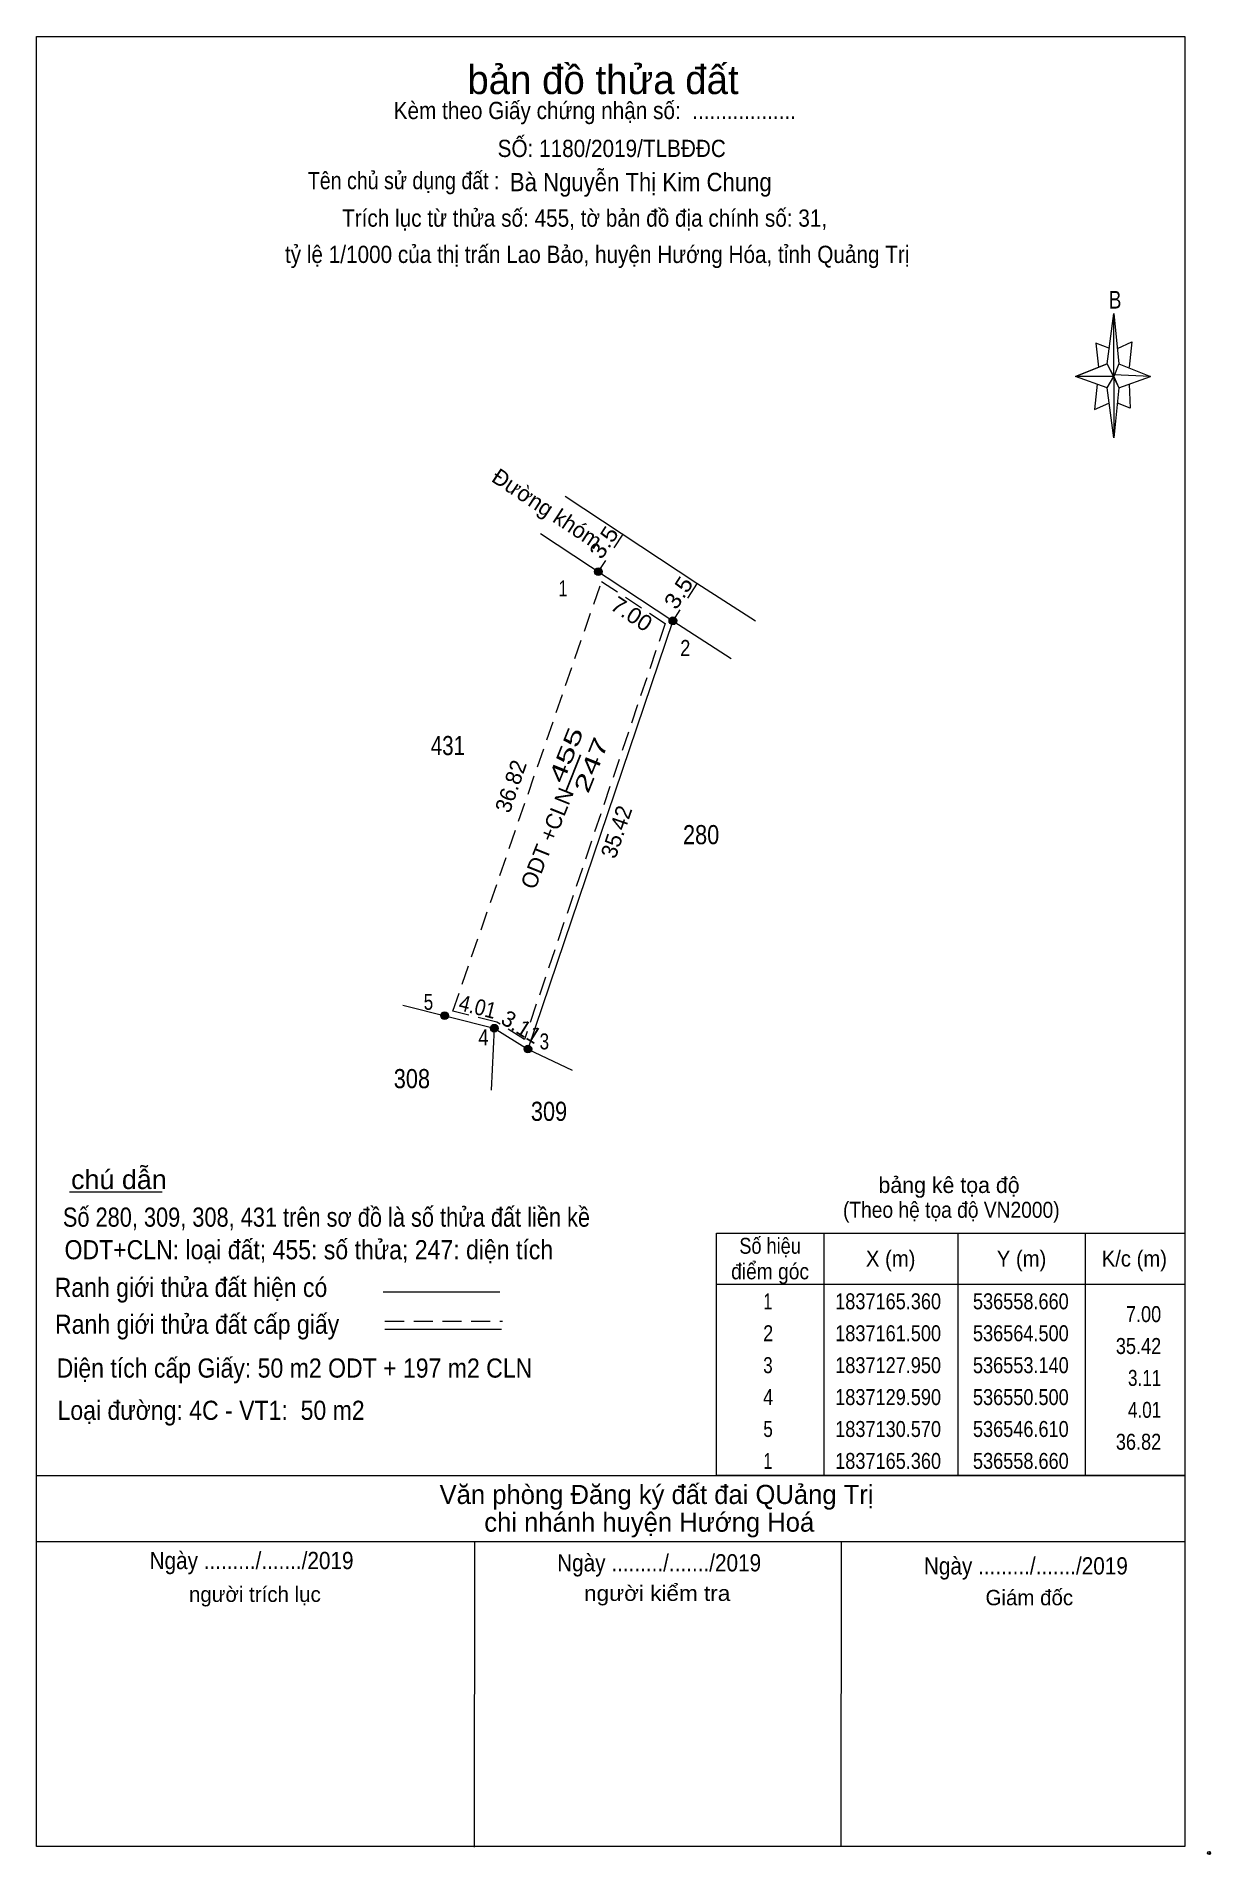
# Model space of a CAD drawing. Header units: metres. Extents: x 536515 to 536607, y 1837065 to 1837207.
import ezdxf
from ezdxf.enums import TextEntityAlignment as Align

# ---------------------------------------------------------------- set-up
doc = ezdxf.new("R2010")
doc.units = ezdxf.units.M
doc.header["$LTSCALE"] = 0.5
doc.header["$PDMODE"] = 32
doc.header["$PDSIZE"] = 0.25
doc.linetypes.add('MEDIUM_DASHED', pattern=[4.5, 3, -1.5])
for name, color, linetype, lineweight in [('10', 7, 'Continuous', 13), ('13', 7, 'Continuous', 25), ('17', 7, 'Continuous', 13), ('21', 7, 'Continuous', 13), ('23', 7, 'Continuous', 13), ('28', 7, 'Continuous', 13), ('6', 7, 'Continuous', 13), ('63', 7, 'Continuous', 13)]:
    doc.layers.add(name, color=color, linetype=linetype, lineweight=lineweight)

msp = doc.modelspace()

# ---------------------------------------------------------------- hatches: boundary and pattern name
at = {"layer": '63'}
for points in [[(536558.96, 1837165.36, 1), (536558.36, 1837165.36, 1)], [(536564.8, 1837161.5, 1), (536564.2, 1837161.5, 1)], [(536546.91, 1837130.57, 1), (536546.31, 1837130.57, 1)], [(536550.8, 1837129.59, 1), (536550.2, 1837129.59, 1)], [(536553.44, 1837127.95, 1), (536552.84, 1837127.95, 1)]]:
    msp.add_hatch(color=256, dxfattribs=at).paths.add_polyline_path(points)

# ---------------------------------------------------------------- linework, layer by layer
at = {"layer": '10'}
for p, q in [((536554.14, 1837168.34), (536564.5, 1837161.5)), ((536564.5, 1837161.5), (536553.14, 1837127.95)), ((536564.5, 1837161.5), (536569.08, 1837158.55)), ((536543.33, 1837131.39), (536550.5, 1837129.59)), ((536550.5, 1837129.59), (536550.25, 1837124.74)), ((536550.5, 1837129.59), (536553.14, 1837127.95)), ((536553.14, 1837127.95), (536556.61, 1837126.31))]:
    msp.add_line(p, q, dxfattribs=at)
msp.add_lwpolyline([(536556.07, 1837171.26), (536566.39, 1837164.45), (536570.98, 1837161.49)], dxfattribs=at)
at = {"layer": '10', "linetype": 'MEDIUM_DASHED'}
msp.add_lwpolyline([(536558.92, 1837164.59), (536563.9, 1837161.3), (536552.87, 1837128.71), (536550.7, 1837130.06), (536547.26, 1837130.92)], close=True, dxfattribs=at)
at = {"layer": '13'}
msp.add_line((536556.14, 1837148.17), (536557.27, 1837151), dxfattribs=at)
at = {"layer": '17'}
for p, q in [((536517.23, 1837116.78), (536524.47, 1837116.78)), ((536548.96, 1837065.44), (536548.98, 1837089.38)), ((536577.7, 1837065.51), (536577.72, 1837089.42))]:
    msp.add_line(p, q, dxfattribs=at)
at = {"layer": '21'}
for p, q in [((536598.54, 1837181.64), (536599.06, 1837185.56)), ((536599.46, 1837181.64), (536601.94, 1837180.64)), ((536598.54, 1837179.76), (536596.06, 1837180.64)), ((536600.26, 1837180.04), (536600.34, 1837178.16)), ((536599.46, 1837179.76), (536599.06, 1837175.84)), ((536600.34, 1837178.16), (536599.34, 1837178.56))]:
    msp.add_line(p, q, dxfattribs=at)
for points in [[(536599.06, 1837185.56), (536599.46, 1837181.64), (536599.06, 1837180.64)], [(536599.06, 1837180.64), (536596.06, 1837180.64), (536598.54, 1837181.64), (536599.46, 1837179.76), (536601.94, 1837180.64), (536599.06, 1837180.76)], [(536599.06, 1837180.64), (536599.06, 1837175.84), (536598.54, 1837179.76)]]:
    msp.add_lwpolyline(points, close=True, dxfattribs=at)
for points in [[(536598.74, 1837182.84), (536597.66, 1837183.24), (536597.86, 1837181.36)], [(536599.34, 1837182.84), (536600.46, 1837183.36), (536600.26, 1837181.36)], [(536599.06, 1837180.64), (536598.54, 1837181.64), (536596.06, 1837180.64)], [(536597.74, 1837180.04), (536597.54, 1837178.04), (536598.66, 1837178.56)], [(536599.06, 1837180.64), (536599.46, 1837179.76), (536601.94, 1837180.64)]]:
    msp.add_lwpolyline(points, dxfattribs=at)
at = {"layer": '23'}
msp.add_line((536564.5, 1837161.5), (536569.08, 1837158.55), dxfattribs=at)
at = {"layer": '28'}
msp.add_lwpolyline([(536514.62, 1837207.28), (536604.62, 1837207.28), (536604.62, 1837065.48), (536514.62, 1837065.48)], close=True, dxfattribs=at)
msp.add_lwpolyline([(536514.62, 1837207.28), (536604.62, 1837207.28), (536604.62, 1837065.48), (536514.62, 1837065.48)], close=True, dxfattribs=at)
at = {"layer": '6'}
for p, q in [((536541.8, 1837108.94), (536550.94, 1837108.94)), ((536541.94, 1837106.01), (536551.08, 1837106.01)), ((536514.62, 1837094.54), (536604.62, 1837094.54)), ((536514.62, 1837089.38), (536604.62, 1837089.38))]:
    msp.add_line(p, q, dxfattribs=at)
at = {"layer": '6', "linetype": 'MEDIUM_DASHED'}
msp.add_line((536541.94, 1837106.63), (536551.14, 1837106.63), dxfattribs=at)
at = {"layer": '6'}
msp.add_point((536606.52, 1837064.98), dxfattribs=at)
at = {"layer": '63'}
for p, q in [((536560.59, 1837168.28), (536559.88, 1837167.21)), ((536559.23, 1837166.22), (536558.66, 1837165.36)), ((536566.4, 1837164.45), (536565.64, 1837163.27)), ((536565.06, 1837162.37), (536564.5, 1837161.5)), ((536604.62, 1837133.08), (536604.62, 1837093.2)), ((536576.32, 1837113.54), (536576.32, 1837094.54)), ((536586.82, 1837113.54), (536586.82, 1837094.54)), ((536596.82, 1837113.54), (536596.82, 1837094.54)), ((536567.92, 1837109.54), (536604.62, 1837109.54))]:
    msp.add_line(p, q, dxfattribs=at)
msp.add_lwpolyline([(536567.92, 1837113.54), (536604.62, 1837113.54), (536604.62, 1837094.54), (536567.92, 1837094.54)], close=True, dxfattribs=at)
for centre in [(536558.66, 1837165.36), (536564.5, 1837161.5), (536546.61, 1837130.57), (536550.5, 1837129.59), (536553.14, 1837127.95)]:
    msp.add_circle(centre, 0.3, dxfattribs=at)

# ---------------------------------------------------------------- texts
at = {"layer": '13', "width": 1.6}
for s, p in [('455', (536556.7072, 1837150.7679)), ('247', (536558.6872, 1837149.9779))]:
    msp.add_text(s, height=1.25, rotation=68.199, dxfattribs=at).set_placement(p, align=Align.CENTER)
at = {"layer": '13'}
msp.add_text('ODT +CLN', height=1.25, rotation=68.199, dxfattribs=at).set_placement((536556.7764, 1837148.091), align=Align.RIGHT)
at = {"layer": '17'}
for s, width, p in [('431', 0.8, (536546.87, 1837150.98)), ('280', 0.85, (536566.715, 1837144)), ('308', 0.85, (536544.05, 1837124.89)), ('309', 0.85, (536554.795, 1837122.33))]:
    msp.add_text(s, height=1.5, dxfattribs=dict(at, width=width)).set_placement(p, align=Align.CENTER)
at = {"layer": '21', "width": 0.8}
msp.add_text('B', height=1.378, dxfattribs=at).set_placement((536599.16, 1837185.96), align=Align.CENTER)
at = {"layer": '28'}
for s, height, p in [('bản đồ thửa đất', 2.25, (536559.025, 1837202.76)), ('bản đồ thửa đất', 2.25, (536559.025, 1837202.76)), ('bảng kê tọa độ', 1.25, (536586.145, 1837116.68))]:
    msp.add_text(s, height=height, dxfattribs=at).set_placement(p, align=Align.CENTER)
for s, height, width, p in [('Kèm theo Giấy chứng nhận số:  ..................', 1.35, 0.9, (536558.385, 1837200.8)), ('SỐ: 1180/2019/TLBĐĐC', 1.35, 0.9, (536559.71, 1837197.83)), ('Tên chủ sử dụng đất :', 1.35, 0.85, (536543.405, 1837195.31)), ('Trích lục từ thửa số: 455, tờ bản đồ địa chính số: 31, ', 1.35, 0.9, (536557.81, 1837192.37)), (' tỷ lệ 1/1000 của thị trấn Lao Bảo, huyện Hướng Hóa, tỉnh Quảng Trị', 1.35, 0.9, (536558.345, 1837189.53)), ('(Theo hệ tọa độ VN2000)', 1.25, 0.9, (536586.32, 1837114.74))]:
    msp.add_text(s, height=height, dxfattribs=dict(at, width=width)).set_placement(p, align=Align.CENTER)
at = {"layer": '28', "width": 0.9}
msp.add_text('Bà Nguyễn Thị Kim Chung', height=1.44, dxfattribs=at).set_placement((536551.73, 1837195.15))
at = {"layer": '6'}
for s, height, width, p in [('chú dẫn', 1.5, 1.05, (536521.09, 1837116.99)), ('Ranh giới thửa đất hiện có ', 1.5, 0.9, (536526.99, 1837108.54)), ('Ranh giới thửa đất cấp giấy', 1.5, 0.9, (536527.22, 1837105.65)), ('Ngày ........./......./2019', 1.35, 0.9, (536531.485, 1837087.22)), ('Ngày ........./......./2019', 1.35, 0.9, (536563.425, 1837087.04)), ('Ngày ........./......./2019', 1.35, 0.9, (536592.165, 1837086.8)), ('người kiểm tra', 1.2, 1.1, (536563.27, 1837084.73))]:
    msp.add_text(s, height=height, dxfattribs=dict(at, width=width)).set_placement(p, align=Align.CENTER)
for s, width, p in [('Số 280, 309, 308, 431 trên sơ đồ là số thửa đất liền kề', 0.85, (536516.7, 1837114.04)), ('ODT+CLN: loại đất; 455: số thửa; 247: diện tích', 0.9, (536516.83, 1837111.49)), ('Diện tích cấp Giấy: 50 m2 ODT + 197 m2 CLN', 0.9, (536516.21, 1837102.22)), ('Loại đường: 4C - VT1:  50 m2', 0.9, (536516.28, 1837098.91))]:
    msp.add_text(s, height=1.5, dxfattribs=dict(at, width=width)).set_placement(p)
for s, height, p in [(' Văn phòng Đăng ký đất đai QUảng Trị', 1.5, (536562.945, 1837092.32)), ('chi nhánh huyện Hướng Hoá', 1.5, (536562.65, 1837090.15)), ('người trích lục', 1.2, (536531.745, 1837084.65)), ('Giám đốc', 1.2, (536592.435, 1837084.39))]:
    msp.add_text(s, height=height, dxfattribs=at).set_placement(p, align=Align.CENTER)
at = {"layer": '63'}
for s, rotation, p in [('Đường khóm', 326.537, (536554.3004, 1837169.7654)), ('36.82', 70.896, (536552.3934, 1837148.3354)), ('35.42', 71.294, (536560.67, 1837144.7696)), ('3.11', 328.151, (536552.3002, 1837129.1629))]:
    msp.add_text(s, height=1.25, rotation=rotation, dxfattribs=at).set_placement(p, align=Align.CENTER)
for s, rotation, width, p in [('3.5', 56.537, 1.1, (536559.617, 1837167.3004)), ('3.5', 57.216, 1.1, (536565.4649, 1837163.3666)), ('7.00', 326.537, 1.05, (536560.9254, 1837161.5184)), ('4.01', 345.86, 0.9, (536549.0573, 1837130.6654))]:
    msp.add_text(s, height=1.25, rotation=rotation, dxfattribs=dict(at, width=width)).set_placement(p, align=Align.CENTER)
for s, width, p in [(' 1', 0.75, (536556.24, 1837163.42)), (' 2', 0.85, (536565.87, 1837158.75)), (' 5', 0.8, (536545.72, 1837131.03)), (' 4', 0.85, (536550.05, 1837128.25)), (' 3', 0.8, (536554.8, 1837127.93)), ('7.00', 0.85, (536602.77, 1837106.57)), ('35.42', 0.85, (536602.77, 1837104.07)), ('3.11', 0.8, (536602.77, 1837101.57)), ('4.01', 0.8, (536602.77, 1837099.07)), ('36.82', 0.85, (536602.77, 1837096.57))]:
    msp.add_text(s, height=1.25, dxfattribs=dict(at, width=width)).set_placement(p, align=Align.RIGHT)
for s, width, p in [('Số hiệu', 0.85, (536572.12, 1837111.92)), ('X (m)', 0.95, (536581.57, 1837110.92)), ('Y (m)', 0.95, (536591.825, 1837110.92)), ('K/c (m)', 0.95, (536600.665, 1837110.92)), ('điểm góc', 0.9, (536572.12, 1837109.92)), (' 1', 0.75, (536571.77, 1837107.57)), ('1837165.360', 0.85, (536581.37, 1837107.57)), ('536558.660', 0.85, (536591.77, 1837107.57)), (' 2', 0.85, (536571.775, 1837105.07)), ('1837161.500', 0.85, (536581.37, 1837105.07)), ('536564.500', 0.85, (536591.77, 1837105.07)), (' 3', 0.8, (536571.765, 1837102.57)), ('1837127.950', 0.85, (536581.37, 1837102.57)), ('536553.140', 0.85, (536591.77, 1837102.57)), (' 4', 0.85, (536571.77, 1837100.07)), ('1837129.590', 0.85, (536581.37, 1837100.07)), ('536550.500', 0.85, (536591.77, 1837100.07)), (' 5', 0.8, (536571.775, 1837097.57)), ('1837130.570', 0.85, (536581.37, 1837097.57)), ('536546.610', 0.85, (536591.77, 1837097.57)), (' 1', 0.75, (536571.77, 1837095.07)), ('1837165.360', 0.85, (536581.37, 1837095.07)), ('536558.660', 0.85, (536591.77, 1837095.07))]:
    msp.add_text(s, height=1.25, dxfattribs=dict(at, width=width)).set_placement(p, align=Align.CENTER)

doc.saveas('drawing.dxf')
